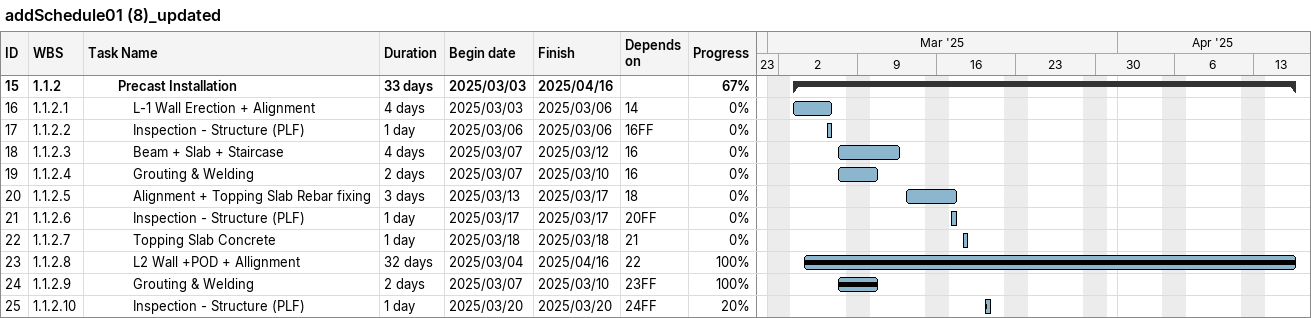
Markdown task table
addSchedule01 (8)_updated

| ID | WBS | Task | Duration | Start | Finish | Predecessors | % complete |
|---|---|---|---|---|---|---|---|
| 15 | 1.1.2 | **Precast Installation** | 33d | 2025-03-03 | 2025-04-16 |  | 67 |
| 16 | 1.1.2.1 | L-1 Wall Erection + Alignment | 4d | 2025-03-03 | 2025-03-06 | 14 | 0 |
| 17 | 1.1.2.2 | Inspection - Structure (PLF) | 1d | 2025-03-06 | 2025-03-06 | 16FF | 0 |
| 18 | 1.1.2.3 | Beam + Slab + Staircase | 4d | 2025-03-07 | 2025-03-12 | 16 | 0 |
| 19 | 1.1.2.4 | Grouting & Welding | 2d | 2025-03-07 | 2025-03-10 | 16 | 0 |
| 20 | 1.1.2.5 | Alignment + Topping Slab Rebar fixing | 3d | 2025-03-13 | 2025-03-17 | 18 | 0 |
| 21 | 1.1.2.6 | Inspection - Structure (PLF) | 1d | 2025-03-17 | 2025-03-17 | 20FF | 0 |
| 22 | 1.1.2.7 | Topping Slab Concrete | 1d | 2025-03-18 | 2025-03-18 | 21 | 0 |
| 23 | 1.1.2.8 | L2 Wall +POD + Allignment | 32d | 2025-03-04 | 2025-04-16 | 22 | 100 |
| 24 | 1.1.2.9 | Grouting & Welding | 2d | 2025-03-07 | 2025-03-10 | 23FF | 100 |
| 25 | 1.1.2.10 | Inspection - Structure (PLF) | 1d | 2025-03-20 | 2025-03-20 | 24FF | 20 |
